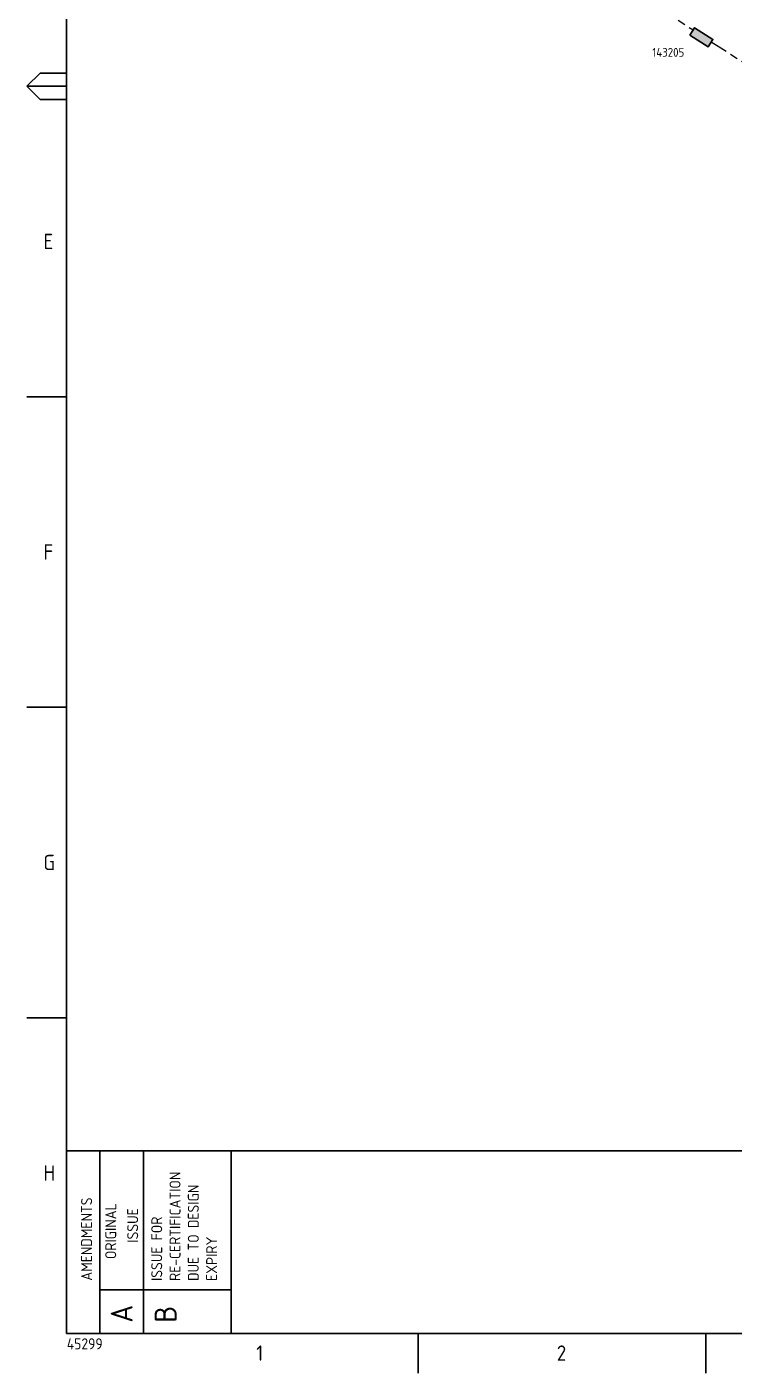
# Paper-space layout 'EE2' of a CAD drawing. Header units: metres, sheet in millimetres. Extents: x -9 to 824, y -5 to 581.
# Drawn here: x -9.1 to 152, y -5.4 to 301.3 of the extents above; entities that cross this region are included whole.
import ezdxf
from ezdxf.enums import TextEntityAlignment as Align

# ---------------------------------------------------------------- set-up
doc = ezdxf.new("R2010")
doc.units = ezdxf.units.M
doc.linetypes.add('Cable Exist UG', pattern=[8.2, 4, -1.2, 1.8, -1.2])
doc.linetypes.add('HIDDEN', pattern=[0.375, 0.25, -0.125])
doc.layers.get('0').update_dxf_attribs({"color": 6})
for name, color, linetype in [('NOTE 1TO1000_new', 7, 'Continuous'), ('Notes', 7, 'Continuous'), ('SupportsUG_SP_LV_EXT', 7, 'Continuous'), ('Trench_SP_EXT', 7, 'Continuous')]:
    doc.layers.add(name, color=color, linetype=linetype)
doc.styles.add('iecARIAL', font='arial.ttf', dxfattribs={"height": 2})
doc.styles.add('iecISOCP', font='isocp.shx')
doc.styles.add('IESYMBOL1', font='isocp.shx')
doc.styles.get("Standard").update_dxf_attribs({"font": 'arial.ttf'})

# ---------------------------------------------------------------- blocks, each defined once
blk = doc.blocks.new('PILLAR_EXT')
blk.add_hatch(color=256).paths.add_polyline_path([(-2.475, 0.99), (-2.475, -0.99), (2.475, -0.99), (2.475, 0.99)])
blk.add_lwpolyline([(-2.475, -0.99), (2.475, -0.99), (2.475, 0.99), (-2.475, 0.99)], close=True)
at = {"style": 'iecARIAL', "flags": 8}
blk.add_attdef('ASSET_NUM', (1.5, 3.5), '', height=2.5, dxfattribs=at)
for tag, p, flags in [('OWNED_BY', (0, -0.2), 9), ('STATE', (0, -0.4), 9), ('SUPPORT_TYPE', (0, -0.6), 9), ('STREETNAME', (0, -1.8), 9), ('SUBURB', (0, -2), 1), ('USAGE', (0, -0.8), 9), ('LEGEND', (0, -1), 9), ('LOCATION', (0, -1.2), 9), ('NOTES', (0, -1.4), 9), ('PARENT', (0, -1.6), 9)]:
    blk.add_attdef(tag, p, '', height=0.2, dxfattribs=dict(flags=flags))
blk = doc.blocks.new('A1_FRAME_TITLE')
at = {"layer": 'Notes', "color": 3, "linetype": 'Continuous'}
for p, q in [((9, 574.39), (9, 5.97)), ((16.59, 5.97), (16.59, 47.62)), ((26.59, 5.97), (26.59, 47.62)), ((46.55, 5.97), (46.55, 47.62)), ((16.59, 15.97), (26.59, 15.97)), ((26.59, 15.97), (46.55, 15.97))]:
    blk.add_line(p, q, dxfattribs=at)
at = {"layer": 'Notes', "linetype": 'Continuous'}
for p, q in [((0, 290.18), (3, 293.18)), ((3, 293.18), (8.99, 293.18)), ((0, 290.18), (9, 290.18)), ((3, 287.18), (0, 290.18)), ((8.99, 287.18), (3, 287.18)), ((9, 219.43), (0, 219.43)), ((9, 148.68), (0, 148.68)), ((9, 77.93), (0, 77.93)), ((89.14, -3.03), (89.14, 5.97)), ((154.65, -3.03), (154.65, 5.97))]:
    blk.add_line(p, q, dxfattribs=at)
at = {"layer": 'Notes', "color": 3, "linetype": 'Continuous', "flags": 128}
for points in [[(9, 47.62), (123.8, 47.62)], [(123.8, 47.62), (824.37, 47.62)], [(9, 5.97), (123.8, 5.97)], [(123.8, 5.97), (824.37, 5.97)]]:
    blk.add_lwpolyline(points, dxfattribs=at)
at = {"layer": 'Notes', "color": 7, "style": 'iecISOCP'}
for s, p in [('E', (3.74, 253.06)), ('F', (3.74, 182.31)), ('G', (3.74, 111.56)), ('H', (3.74, 40.81)), ('1', (52.24, -0.22)), ('2', (120.7, -0.22))]:
    blk.add_text(s, height=3.5, dxfattribs=at).set_placement(p)
for s, height, p in [('AMENDMENTS', 2.5, (14.84, 18.02)), ('ORIGINAL', 2.5, (20.34, 22.94)), ('ISSUE', 2.5, (25.34, 26.69)), ('A', 5, (24.09, 8.47)), ('B', 5, (34.09, 8.47))]:
    blk.add_text(s, height=height, rotation=90, dxfattribs=at).set_placement(p)
at = {"layer": 'Notes', "color": 7, "insert": (28.32, 17.97), "char_height": 2.5, "width": 29.5379, "attachment_point": 1, "rotation": 90, "style": 'iecISOCP'}
blk.add_mtext('ISSUE FOR RE-CERTIFICATION\\PDUE TO DESIGN EXPIRY', dxfattribs=at)
at = {"layer": 'Notes', "color": 7, "style": 'iecISOCP'}
for tag, p in [('CAP_NO', (513.19, 43.46)), ('IE_NUM', (513.05, 37.81)), ('REF_No_1', (335.24, 32.31)), ('REF_1', (362.52, 32.31)), ('GEN_WO', (441.71, 31.76)), ('HV_SWITCH', (513.46, 32.16)), ('REF_No_2', (335.24, 26.31)), ('REF_2', (362.52, 26.31)), ('OH_WO', (441.71, 25.81)), ('UBD_REF', (513.05, 25.83)), ('REF_No_3', (335.24, 20.31)), ('REF_3', (362.52, 20.31)), ('UG_WO', (441.71, 20.05)), ('GIS_MAP_No', (513.05, 20.04)), ('REF_No_4', (335.24, 14.31)), ('REF_4', (362.52, 14.31)), ('SUB_WO', (441.71, 13.81)), ('HV_OP_DIAG', (513.33, 14.2)), ('LGA', (512.95, 7.78))]:
    blk.add_attdef(tag, p, '', height=2.5, dxfattribs=at)
at = {"layer": 'Notes', "style": 'iecISOCP'}
for tag, p in [('T1', (684.37, 39.47)), ('T2', (684.37, 34.35)), ('T3', (684.37, 28.92)), ('T4', (684.37, 23.66)), ('T5', (684.37, 18.23)), ('T6', (684.37, 12.97))]:
    blk.add_attdef(tag, text='', height=3.5, dxfattribs=at).set_placement(p, align=Align.CENTER)
at = {"layer": 'Notes', "color": 7, "style": 'iecISOCP'}
for tag, p in [('scale', (567.76, 33.27)), ('DRAWN', (567.76, 24.93)), ('DATE', (567.76, 16.88)), ('DESIGN', (605.62, 9.15))]:
    blk.add_attdef(tag, text='', height=2.5, dxfattribs=at).set_placement(p, align=Align.CENTER)
at = {"layer": 'Notes', "color": 4, "style": 'iecISOCP'}
blk.add_attdef('NUM', text='', height=7, dxfattribs=at).set_placement((792.37, 20.12), align=Align.MIDDLE_CENTER)
at = {"layer": 'Notes', "color": 1, "style": 'iecISOCP'}
blk.add_attdef('REV', text='', height=5, dxfattribs=at).set_placement((820.05, 17.1), align=Align.CENTER)
at = {"layer": 'Notes', "color": 7, "style": 'iecISOCP'}
for tag, p in [('NS', (790.71, 8.12)), ('SHTS', (805.41, 8.12))]:
    blk.add_attdef(tag, text='', height=2.5, dxfattribs=at).set_placement(p, align=Align.MIDDLE)
at = {"layer": 'Notes', "style": 'iecISOCP'}
blk.add_attdef('ExportID', (9.08, 2.39), '', height=2.5, dxfattribs=at)
at = {"layer": 'Notes', "style": 'iecISOCP', "flags": 1}
for tag, p in [('ProjectType', (14.17, -26.8)), ('ProjectNumber', (23.56, -26.82)), ('DrawingNumber', (35.51, -26.8)), ('ProjectDescription', (47.56, -26.83)), ('ExportDate', (60.28, -26.79)), ('ExportUserName', (69.15, -26.8)), ('DesignerCompanyName', (81.48, -26.79)), ('ExportAreaOfInterest', (97.1, -26.81)), ('GIS_SUCCESS', (112, -26.78)), ('CAD_SUCCESS', (121.79, -26.78)), ('DEPOTCODE', (132.11, -26.88)), ('ExportCategories', (140.08, -26.8)), ('Comments', (154.38, -26.88))]:
    blk.add_attdef(tag, p, '', height=1, dxfattribs=at)

psp = doc.layouts.new('EE2')

# ---------------------------------------------------------------- linework, layer by layer
at = {"layer": 'Trench_SP_EXT', "linetype": 'Cable Exist UG', "lineweight": 0}
for p, q in [((121.1, 314.54), (142.66, 300.62)), ((146.82, 297.94), (173, 281.03))]:
    psp.add_line(p, q, dxfattribs=at)

# ---------------------------------------------------------------- block references
at = {"layer": 'Notes'}
ref = psp.add_blockref('A1_FRAME_TITLE', (-9.08, -2.39), dxfattribs=at)
ref.add_attrib('ExportID', '45299', (0, 0), dxfattribs={"height": 2.5, "style": 'iecISOCP'})
at = {"layer": 'SupportsUG_SP_LV_EXT', "xscale": 0.99995, "yscale": 0.99995, "zscale": 0.99995, "rotation": 327.5241453587018}
psp.add_blockref('PILLAR_EXT', (144.55, 298.96), dxfattribs=at)

# ---------------------------------------------------------------- texts
at = {"layer": 'NOTE 1TO1000_new', "linetype": 'HIDDEN', "lineweight": -3, "ltscale": 8, "insert": (133.38, 296.51), "char_height": 2, "width": 19.0276, "attachment_point": 1, "line_spacing_factor": 0.9, "style": 'IESYMBOL1'}
psp.add_mtext('143205', dxfattribs=at)

doc.saveas('drawing.dxf')
